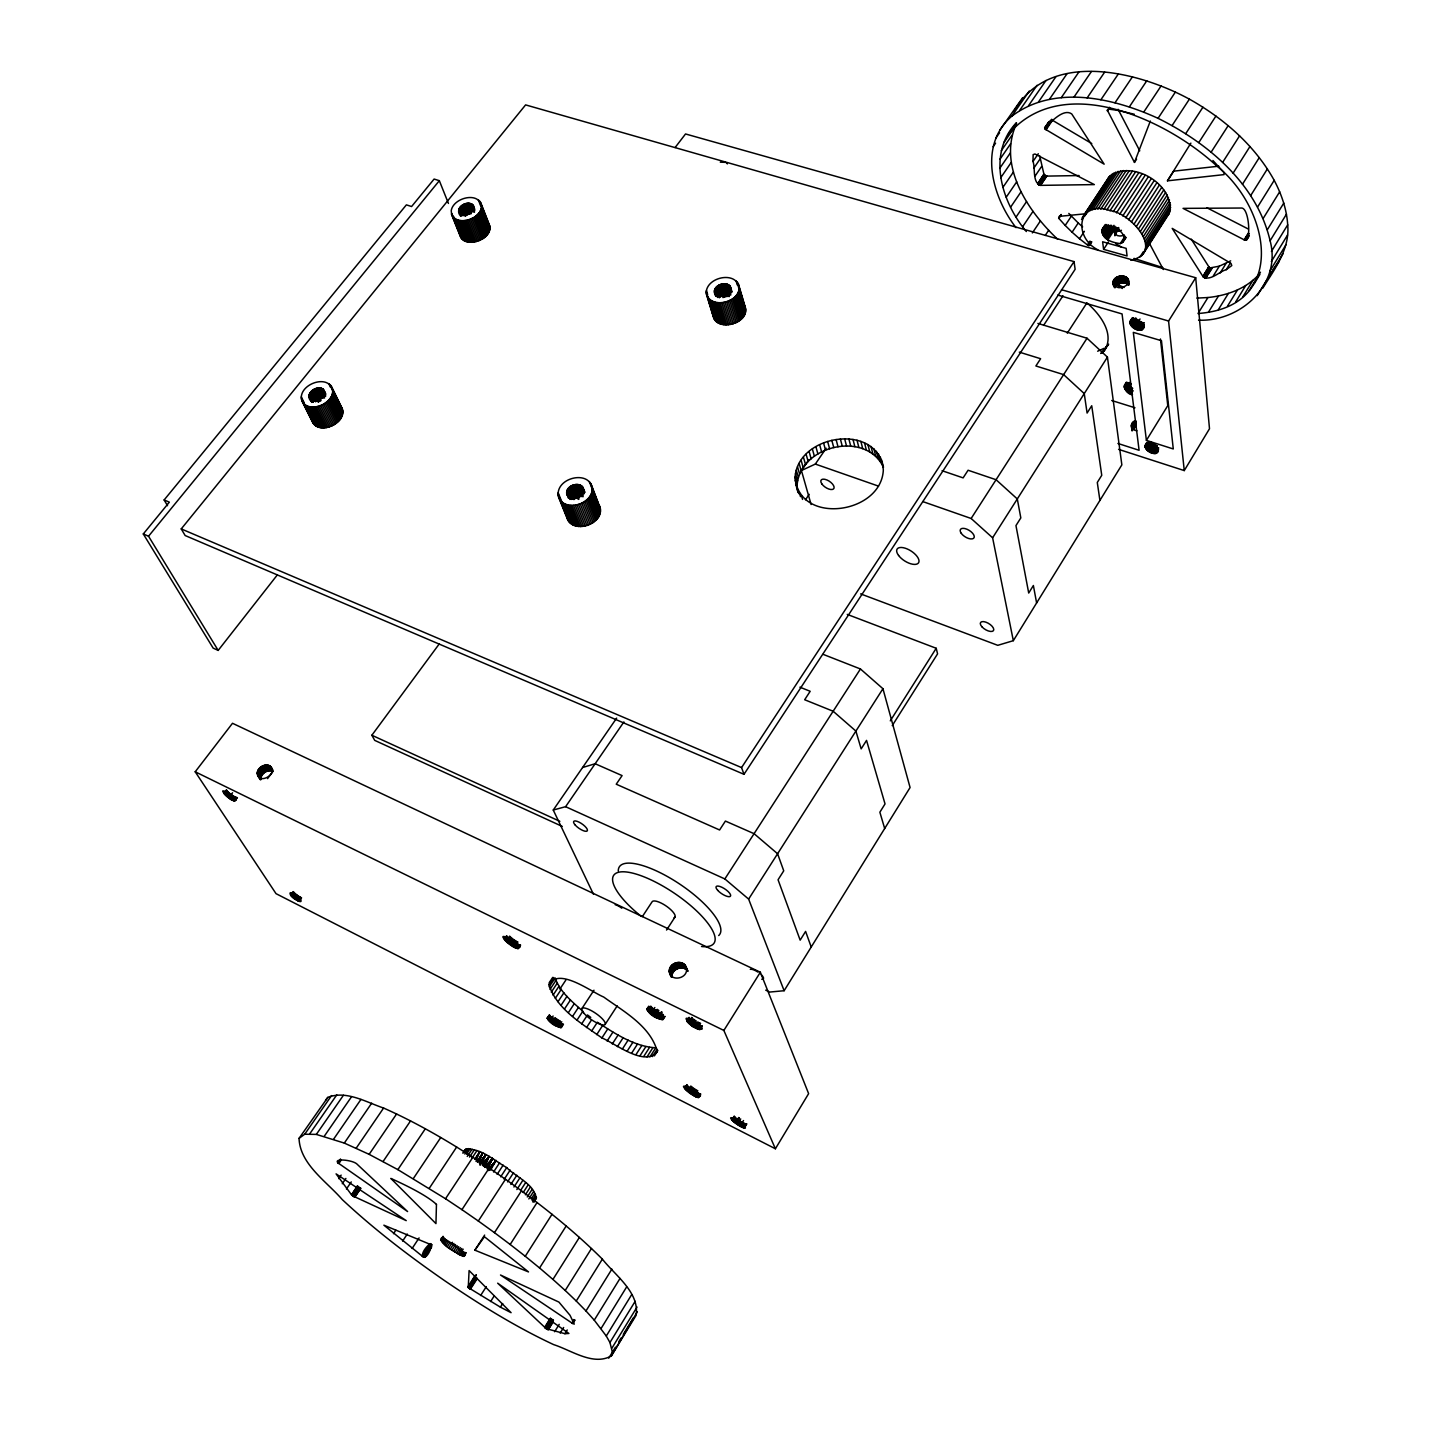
<?xml version="1.0" encoding="UTF-8"?>
<svg xmlns="http://www.w3.org/2000/svg" width="1431" height="1431" viewBox="0 0 1431 1431"><rect width="100%" height="100%" fill="white"/><g stroke="black" fill="none" stroke-linecap="round" stroke-linejoin="round"><path stroke-width="1.5" d="M713.497 311.439C709.74 335.176 756.015 323.656 743.458 304.105M311.725 418.961C315.893 439.156 353.224 421.036 339.898 405.277M739.272 288.436C737.591 270.853 707.844 276.308 706.252 291.674C707.755 309.382 737.824 303.927 739.272 288.436L745.73 310.76M1198.552 320.168C1240.444 321.975 1281.89 284.393 1270.102 240.766C1256.883 184.116 1208.193 143.118 1158.055 118.326C1113.479 97.97 1054.361 84.143 1011.824 116.161C977.838 145.211 992.077 196.941 1016.046 227.654M332.708 391.647C330.883 373.956 302.138 382.31 301.297 396.959C302.961 414.775 331.992 406.404 332.708 391.647L342.885 412.539M714.48 290.869C715.285 299.955 731.062 296.807 731.008 288.633C728.594 278.383 709.007 286.003 715.733 295.698M1033.003 161.47L1033.128 154.637L1034.935 153.993L1094.357 184.599L1040.552 185.368C1032.091 182.506 1035.543 167.982 1033.003 161.47L1038.28 153.725M1136.876 430.785C1133.298 430.642 1129.864 426.599 1132.154 423.236C1142.081 412.772 1130.651 441.249 1131.653 424.274M1262.679 288.293C1274.699 269.064 1289.993 248.922 1287.703 224.846C1286.719 209.194 1281.478 194.151 1274.198 180.342C1254.915 145.497 1223.827 118.469 1189.394 99.15C1138.593 71.478 1048.601 48.779 1013.953 111.618M309.132 395.636C310.026 404.758 325.213 400.108 324.855 392.362C321.742 381.254 301.1 393.543 312.083 402.165M1026.349 231.554C1001.664 202.272 986.8 154.387 1016.171 122.923M1113.193 282.426C1113.497 274.734 1128.165 273.357 1128.719 281.496C1128.183 285.324 1123.961 287.309 1120.455 287.381C1116.019 289.724 1111.279 278.759 1113.622 285.824M1114.874 235.364C1117.951 231.393 1116.216 225.329 1114.534 232.591C1115.733 236.562 1121.26 236.741 1124.301 234.881M669.297 971.327C668.617 961.507 685.86 958.663 686.558 969.252C687.274 979.108 669.941 981.97 669.297 971.327L671.801 976.836C671.497 969.27 682.426 964.709 687.399 970.594M1057.724 239.299C1027.547 211.001 997.246 165.424 1016.636 123.227M260.764 779.126C260.853 773.634 267.168 769.377 272.337 771.023C270.996 760.791 257.83 765.46 257.276 772.901C258.224 786.728 281.084 771.971 268.849 765.424M464.807 1151.418L465.218 1149.558C480.279 1147.161 494.124 1160.595 506.717 1167.589C514.731 1176.497 541.669 1187.658 533.978 1202.273M566.712 513.962C566.98 536.965 608.318 524.783 599.16 505M592.201 490.046C591.862 470.441 559.664 476.058 558.179 492.765C558.323 512.513 590.86 506.896 592.201 490.046L600.448 511.35M566.622 492.765C566.533 483.928 583.49 480.601 583.669 490.726C583.007 495.144 578.553 498.024 574.35 498.364C569.144 501.226 563.76 488.06 568.232 496.79M460.138 231.214C458.206 252.715 499.759 238.923 487.595 222.252M1132.511 394.688C1124.784 394.509 1120.348 380.413 1131.188 384.009M1129.882 322.243C1132.511 315.536 1144.281 321.814 1143.941 327.824C1140.042 334.872 1124.498 324.73 1132.243 318.541M481.478 207.406C480.673 190.806 453.233 197.317 451.23 210.697C451.892 227.422 479.6 220.893 481.478 207.406L489.903 229.121M1130.83 260.281C1165.979 252.053 1130.257 212.682 1110.08 210.643C1077.561 198.837 1072.606 236.991 1097.899 249.853M458.993 212.003C462.803 218.514 476.129 212.933 473.446 205.635C467.687 198.712 453.377 208.193 460.621 216.117M1144.979 446.007C1147.751 440.176 1158.412 446.061 1158.323 451.552C1154.262 457.616 1139.845 448.1 1147.286 442.233M1142.975 254.235L1169.055 213.648C1176.64 185.064 1130.508 157.678 1108.721 177.39L1082.283 217.548M795.117 476.97C798.14 433.414 879.028 422.288 883.321 469.994C881.335 514.445 798.283 525.66 795.117 476.97L797.693 490.922M797.192 484.197C801.074 444.969 866.238 430.481 883.482 467.329L881.675 460.013M548.932 984.671C558.662 966.819 591.236 991.951 603.667 997.013C623.791 1011.556 650.568 1026.099 657.33 1051.606C645.041 1067.329 615.384 1043.593 601.914 1037.922C581.952 1023.666 556.713 1009.302 548.932 984.671L553.708 977.498M1101.924 230.838C1106.27 216.993 1134.05 236.151 1120.24 243.61C1113.014 242.662 1102.353 239.836 1101.924 230.838L1105.555 225.293M327.824 1097.38L299.043 1138.378C300.009 1164.315 326.554 1181.398 342.242 1199.572C374.153 1229.372 408.908 1255.953 444.791 1280.781C479.6 1304.464 515.518 1326.823 553.743 1344.657C571.327 1350.238 593.275 1366.229 611.359 1355.89L636.115 1315.322C639.693 1292.318 615.097 1275.379 602.362 1259.119C572.686 1229.515 539.594 1203.543 505.483 1179.269C466.846 1152.366 426.724 1127.181 383.597 1108.041C366.211 1102.228 346.356 1090.082 327.824 1097.38L325.57 1100.206M1106.413 183.275L1108.721 177.39M611.359 1355.89L637.35 1311.708M476.022 1161.382L479.653 1151.848L474.824 1159.164M1134.318 114.247L1118.487 110.491L1108.846 109.114L1107.272 110.08L1134.461 162.401L1150.345 121.045M482.48 1163.618L489.098 1156.534L484.608 1166.927L492.532 1158.466L488.078 1167.696M481.943 1163.331L485.789 1154.763L479.081 1162.777M479.063 1160.505L482.623 1153.207L477.346 1161.99M484.125 1166.444L489.098 1156.534L483.034 1163.743M1259.244 274.126C1246.329 288.74 1226.939 295.573 1207.961 297.523L1198.015 313.514C1289.009 306.824 1269.887 208.228 1216.457 165.692C1166.659 119.542 1061.623 70.441 1007.764 135.069M487.166 1168.93L492.532 1158.466L485.055 1167.463M478.705 1160.72L482.623 1153.207L478.097 1160.809M480.476 1164.959L485.789 1154.763L479.546 1162.527M478.348 1160.988L482.623 1153.207L478.33 1160.523M487.22 1168.072L492.532 1158.466L486.612 1166.444M1128.487 285.18C1122.065 276.272 1111.243 293.981 1113.676 280.226M477.596 1162.026L482.623 1153.207M490.565 1170.129L496.038 1160.559L489.098 1168.286M483.606 1166.032L489.098 1156.534L482.462 1165.406M479.779 1164.959L485.789 1154.763L480.405 1161.829M475.199 1159.343L479.653 1151.848M487.077 1167.517L492.532 1158.466L486.862 1166.963M775.387 1148.771L808.622 1093.642L760.362 972.221L232.502 723.281L195.206 771.792L276.022 893.66L775.387 1148.771L723.853 1030.445L195.206 771.792M1118.577 449.352L1184.26 470.584L1209.499 428.745L1195.708 277.739L685.538 133.959L675.11 147.536M608.747 1358.162L615.455 1347.161M618.818 1341.67L621.054 1338.003M623.29 1334.336L633.361 1317.844M1257.205 295.645L1266.346 280.691M1268.617 276.934L1272.052 271.335M1266.9 280.118L1282.981 253.752M1212.916 160.487L1223.988 172.596L1224.042 174.618L1167.463 180.825L1190.878 143.118M1254.307 283.571L1259.888 274.448M738.664 1125.446L740.972 1121.671C710.331 1106.235 759.682 1142.332 741.008 1121.689M1150.882 452.554L1155.515 445.005M739.362 1125.839L741.669 1122.065M1151.544 452.822L1156.159 445.274M740.042 1126.197L743.512 1120.545M1152.188 453.055L1156.82 445.506M740.721 1126.537L743.029 1122.763M1152.849 453.251L1157.464 445.685M741.383 1126.823L743.691 1123.049M1153.475 453.394L1156.946 447.724M612.468 1352.51L609.946 1342.546L635.149 1301.334M742.009 1127.073L744.317 1123.299M1154.102 453.484L1157.572 447.814M1271.318 261.587L1287.524 235.078M742.6 1127.288L744.907 1123.514M1154.71 453.538L1158.18 447.867M743.154 1127.467L745.462 1123.675M1155.282 453.538L1158.734 447.867M743.655 1127.574L745.962 1123.8M1155.801 453.502L1158.126 449.71M744.12 1127.664L746.427 1123.872M1156.302 453.412L1158.609 449.62M744.514 1127.682L746.839 1123.907M611.985 1348.056L637.045 1307.04M1269.798 271.192L1285.95 244.755M1144.997 446.436L1147.322 442.662M1145.086 446.883L1147.394 443.109M731.921 1119.865L734.228 1116.091M1145.229 447.348L1147.555 443.574M732.243 1120.294L734.55 1116.52M1145.444 447.831L1148.914 442.161M732.618 1120.741L734.926 1116.967M1145.712 448.314L1149.182 442.662M1235.722 301.834L1245.721 285.574M733.048 1121.188L735.373 1117.432M1146.034 448.797L1149.522 443.145M733.548 1121.671L735.856 1117.915M1146.428 449.298L1149.898 443.628M734.067 1122.154L736.393 1118.398M1146.857 449.763L1151.49 442.215M734.658 1122.655L736.965 1118.881M1147.322 450.228L1151.955 442.68M735.266 1123.138L738.736 1117.486M1147.841 450.693L1152.474 443.145M735.91 1123.621L739.38 1117.969M1148.413 451.123L1153.028 443.574M1242.984 296.593L1253.001 280.279M609.946 1342.546L606.279 1336.017L631.679 1294.626M1271.426 251.409L1287.703 224.846M736.571 1124.104L738.879 1120.33M1148.986 451.516L1153.619 443.968M737.269 1124.569L740.721 1118.917M1149.612 451.91L1154.227 444.343M737.949 1125.016L740.274 1121.242M1150.238 452.25L1154.871 444.701M1249.209 290.493L1260.461 272.212M606.279 1336.017L594.259 1320.151L620.017 1278.438M1267.329 229.729L1283.786 203.095M1218.407 309.579L1228.37 293.444M1227.494 306.18L1237.475 289.974M1146.392 440.372L1133.316 332.368L1161.471 340.721L1173.277 448.958L1146.392 440.372L1167.768 405.635L1160.469 338.986M601.056 1328.54L626.617 1286.97M1270.102 240.766L1286.469 214.149M1208.551 312.03L1218.497 295.967M860.639 593.901L997.765 645.327L1013.327 640.677L1121.85 464.878L1107.433 357.124L1087.023 338.235L1037.886 323.424M564.905 1333.692L568.912 1333.459L497.666 1283.178L546.213 1328.648L564.905 1333.692L567.231 1329.971M1244.183 239.818C1251.553 243.556 1249.388 208.497 1241.75 208.032L1183.043 208.371L1244.183 239.818L1248.243 233.289M572.024 1323.085L500.492 1275.003L558.913 1302.085L570.021 1315.286L574.26 1324.122L572.024 1323.085L573.849 1319.525M1226.206 269.69L1231.769 265.576L1231.018 263.429L1172.186 228.37L1202.881 276.398C1209.553 282.157 1219.713 271.192 1226.206 269.69L1230.213 263.232M1244.433 239.925L1248.476 233.396M572.293 1323.264L574.403 1319.865M1244.666 240.032L1248.726 233.503M572.543 1323.425L574.654 1320.026M1244.898 240.104L1248.959 233.575M572.811 1323.568L574.922 1320.169M1245.381 240.193L1248.422 235.292M1245.614 240.211L1248.655 235.31M1245.829 240.211L1248.869 235.31M1246.419 240.086L1248.44 236.813M1246.562 240.014L1249.013 236.258M765.71 990.163L769.735 992.059L784.134 990.717L910.08 787.533L882.945 688.722L860.442 668.975L823.111 654.343M594.259 1320.151L585.977 1310.957L611.896 1269.118M1263.162 218.46L1279.69 191.772M695.895 1096.862C716.108 1097.917 659.852 1072.23 695.895 1096.862L698.167 1093.212M696.611 1097.148L698.9 1093.499M697.291 1097.38L699.562 1093.749M697.917 1097.577L700.206 1093.928M698.507 1097.702L700.779 1094.053M554.602 1331.742L559.217 1324.337M1213.363 275.789L1219.355 266.166L1230.678 260.853M585.977 1310.957L576.264 1301.029L602.362 1259.119M1257.581 207.03L1274.198 180.342M560.165 1333.066L563.635 1327.485M1220.088 273.053L1226.081 263.411M687.452 1091.459L690.869 1086.004M1126.358 390.913L1130.615 384.098L1129.685 382.971L1125.41 389.787M688.114 1092.032L691.549 1086.576M1126.913 391.45L1130.615 384.098M576.264 1301.029L565.209 1290.476L591.486 1248.494M688.83 1092.604L692.246 1087.149M1127.503 391.969L1130.705 386.871M1250.676 195.6L1267.383 168.912M689.581 1093.177L692.998 1087.721M1128.147 392.47L1131.349 387.354M690.368 1093.731L693.767 1088.275M1128.826 392.935L1132.028 387.837M544.621 1327.396L550.38 1318.184M545.014 1327.735L550.559 1318.362M545.229 1327.914L550.989 1318.702M691.155 1094.268L694.572 1088.812M1129.542 393.364L1132.726 388.266M1202.881 276.398L1208.873 266.81L1191.236 239.102M545.461 1328.093L551.221 1318.899M1203.006 276.559L1208.873 266.81M545.712 1328.272L551.472 1319.078M1203.149 276.738L1208.998 266.989M545.962 1328.469L551.722 1319.257M691.96 1094.787L695.377 1089.313M1130.257 393.758L1132.386 390.359M1203.489 277.077L1209.141 267.168M546.213 1328.648L551.972 1319.436M1203.686 277.22L1209.302 267.329M546.481 1328.809L552.223 1319.615M1203.9 277.364L1209.678 267.633M546.731 1328.97L552.491 1319.776M692.765 1095.27L696.182 1089.814M1131.009 394.115L1133.137 390.717M1204.115 277.489L1210.107 267.901L1219.355 266.166M547 1329.131L552.742 1319.937M1204.33 277.596L1210.322 268.026M547.483 1329.417L552.992 1320.08M1204.562 277.703L1210.554 268.116M547.697 1329.524L553.457 1320.312M693.57 1095.735L696.986 1090.261M1204.795 277.775L1210.787 268.187M548.109 1329.703L552.509 1322.262M1205.027 277.847L1211.02 268.259M548.27 1329.775L552.885 1322.405M694.375 1096.146L697.791 1090.672M1205.26 277.882L1211.234 268.295M1205.474 277.9L1211.681 268.33M1205.886 277.9L1212.075 268.277M695.144 1096.522L697.434 1092.873M1124.319 385.547L1126.465 382.131M1124.158 386.477L1126.34 382.578M1124.194 386.996L1126.322 383.58M684.59 1088.311L686.88 1084.662M1124.301 387.515L1127.503 382.417M684.912 1088.776L687.184 1085.127M1124.462 388.069L1127.682 382.971M685.288 1089.277L687.56 1085.628M1124.712 388.642L1127.914 383.526M685.735 1089.796L688.025 1086.147M1125.034 389.214L1129.309 382.399M686.254 1090.333L688.526 1086.701M723.853 1030.445L760.362 972.221M1184.26 470.584L1168.572 321.027L1195.708 277.739M686.826 1090.905L689.098 1087.256M1125.857 390.341L1130.114 383.544M565.209 1290.476L552.938 1279.421L579.394 1237.404M1242.466 184.277L1259.28 157.589M552.938 1279.421L539.576 1267.973L566.193 1225.956M1233.075 173.187L1249.961 146.517M692.729 1026.546C667.866 1002.773 723.335 1038.906 692.729 1026.546L696.235 1021.018M1134.801 328.647L1139.505 321.224M693.48 1027.011L695.806 1023.326M1135.463 329.005L1140.167 321.581M694.214 1027.458L697.72 1021.931M1136.142 329.327L1140.847 321.903M694.965 1027.869L698.453 1022.342M1136.84 329.595L1141.527 322.172M695.681 1028.245L699.187 1022.7M890.297 720.866L936.214 648.279L847.259 614.4M1137.52 329.828L1142.224 322.404M696.396 1028.585L699.902 1023.04M1138.217 330.006L1142.904 322.583M697.094 1028.871L700.582 1023.344M1138.879 330.15L1143.584 322.708M697.738 1029.122L700.081 1025.437M1139.541 330.221L1144.245 322.78M698.364 1029.318L700.707 1025.633M1140.167 330.239L1143.691 324.676M698.954 1029.479L701.279 1025.777M1140.757 330.221L1144.299 324.64M699.473 1029.587L701.816 1025.884M1141.33 330.15L1143.673 326.429M699.956 1029.64L702.281 1025.938M1141.849 330.006L1144.192 326.286M892.246 725.624L937.573 653.86L936.214 648.279M1013.327 640.677L992.613 537.788L1107.433 357.124M1129.918 321.796L1132.386 317.646M1129.9 322.726L1132.261 319.024M686.719 1021.018L689.062 1017.316M1129.989 323.245L1133.531 317.664M687.005 1021.448L689.348 1017.763M1130.15 323.746L1133.692 318.183M687.345 1021.931L689.688 1018.246M1130.383 324.282L1133.924 318.719M687.756 1022.414L690.1 1018.729M1130.669 324.819L1134.211 319.256M688.239 1022.932L691.745 1017.405M1131.027 325.356L1135.731 317.932M688.758 1023.451L692.264 1017.924M1131.42 325.874L1136.125 318.451M689.331 1023.97L691.674 1020.285M1131.885 326.393L1136.59 318.97M689.957 1024.507L693.463 1018.979M1132.386 326.894L1137.09 319.471M690.601 1025.043L694.107 1019.498M1132.941 327.377L1137.645 319.954M691.298 1025.562L694.804 1020.035M1133.531 327.824L1138.235 320.401M691.996 1026.063L695.502 1020.536M1134.139 328.254L1140.024 318.97M649.96 1056.901L655.774 1047.796C634.112 1046.472 615.133 1033.629 597.389 1022.235L591.575 1031.143M539.576 1267.973L525.266 1256.275L552.026 1214.293M652.411 1056.579L657.062 1049.281M1100.672 353.475L1108.631 344.173L1102.138 353.26L1106.485 346.427M1222.593 162.454L1239.568 135.838M654.396 1055.881L657.884 1050.39M500.403 1307.147L511.1 1312.692L469.1 1270.585L468.259 1287.56L500.403 1307.147L502.692 1303.552M661.033 1019.48C668.724 1017.53 653.091 1007.513 648.637 1007.245C642.233 1009.964 660.925 1024.238 663.054 1016.332M661.641 1019.588L663.644 1016.439M662.159 1019.641L664.181 1016.493M662.625 1019.641L664.646 1016.493M640.086 1055.631L645.882 1046.598M663.018 1019.57L665.039 1016.421M643.771 1056.418L649.567 1047.367M490.618 1301.548L494.053 1296.164M647.062 1056.847L652.858 1047.76M784.134 990.717L748.628 899.097L882.945 688.722M532.153 1200.52L535.713 1194.992M1145.641 246.311L1170.683 207.37M922.727 501.565L971.148 518.487L1087.023 338.235M652.339 1015.008L655.362 1010.286M532.726 1201.933L536.267 1196.423M1139.881 257.133L1143.441 251.606M1145.444 248.511L1170.451 209.606M653.144 1015.581L657.187 1009.302M534.121 1201.307L536.482 1197.622M1141.562 255.791L1169.896 211.699M653.985 1016.135L658.027 1009.857M631.751 1053.001L637.528 1044.004M654.826 1016.672L658.868 1010.393M655.684 1017.173L658.707 1012.468M525.266 1256.275L510.169 1244.469L537.072 1202.523M1211.109 152.223L1228.174 125.642M656.525 1017.656L659.548 1012.933M657.348 1018.067L661.39 1011.789M480.601 1295.538L486.325 1286.612M658.153 1018.461L662.195 1012.164M636.062 1054.486L641.857 1045.471M658.94 1018.8L661.963 1014.078M659.691 1019.069L662.714 1014.346M660.389 1019.301L663.412 1014.579M525.374 1194.813L530.132 1187.408M1143.351 236.562L1168.483 197.567M467.812 1287.041L474.627 1276.166M646.776 1009.302L648.798 1006.154M468.044 1287.328L476.058 1274.86M468.259 1287.56L476.29 1275.093M647.045 1009.767L649.066 1006.637M468.545 1287.811L475.414 1277.132M527.252 1196.942L532.01 1189.555M622.36 1049.066L628.137 1040.104M647.367 1010.286L649.406 1007.138M1144.389 239.084L1169.503 200.107M468.867 1288.097L475.736 1277.418M469.225 1288.365L476.094 1277.704M647.778 1010.823L650.819 1006.118M469.601 1288.651L476.469 1277.99M648.261 1011.395L651.302 1006.691M469.994 1288.937L476.863 1278.259M648.815 1011.985L651.856 1007.263M1115.071 287.792L1117.307 284.304L1124.033 287.506M470.388 1289.206L477.274 1278.527M528.826 1198.928L533.566 1191.54M1145.122 241.571L1170.2 202.612M649.424 1012.576L652.447 1007.871M650.085 1013.184L653.108 1008.479M531.259 1198.892L534.818 1193.365M1145.533 243.986L1170.594 205.027M650.801 1013.792L654.843 1007.513M627.154 1051.195L632.949 1042.197M651.552 1014.4L654.575 1009.696M1169.055 213.648L1164.78 218.388M516.859 1189.555L522.852 1180.307M1138.504 228.96L1163.743 189.983M612.289 1043.968L618.085 1035.042M520.759 1190.163L525.535 1182.757M1140.4 231.482L1165.603 192.487M510.169 1244.469L494.464 1232.663L521.51 1190.807M1198.784 142.581L1215.921 116.054M593.454 894.25L553.26 810.035L565.603 806.69L724.855 878.938L860.442 668.975M523.191 1192.542L527.967 1185.136M617.387 1046.651L623.165 1037.708M1142.01 234.022L1167.195 195.027M459.53 1254.772C478.598 1261.766 440.766 1233.88 441.231 1238.495C440.873 1245.077 453.752 1250.837 459.53 1254.772L463.179 1249.156M507.576 1181.899L513.586 1172.651M1131.438 221.877L1156.767 182.918M460.836 1255.398L463.268 1251.642M601.914 1037.922L607.692 1029.014M461.998 1255.881L464.431 1252.143M463.018 1256.239L465.451 1252.483M1120.24 243.61L1125.052 236.204M463.877 1256.454L466.309 1252.697M1121.296 243.27L1124.891 237.707M510.849 1184.474L516.841 1175.227M1122.208 242.787L1125.821 237.224M1134.014 224.148L1159.307 185.171M1122.977 242.179L1125.982 237.743M607.12 1041.053L612.897 1032.127M513.944 1187.032L519.954 1177.785M1067.276 333.173L1086.576 303.39M1136.375 226.509L1161.632 187.533M474.877 1250.175L484.447 1236.742L528.522 1271.926L474.877 1250.175L484.644 1235.078M1167.463 180.825L1173.724 171.148L1218.836 166.193M536.339 1198.606L535.033 1199.858M450.3 1249.03L453.949 1243.432M1103.605 249.37L1102.621 241.767L1126.161 248.35L1127.073 255.97L1103.605 249.37L1108.488 241.893M451.874 1250.157L455.523 1244.559M500.689 1176.819L506.717 1167.589M1125.803 217.745L1151.168 178.821M453.484 1251.231L457.133 1245.632M455.076 1252.25L458.725 1246.634M596.709 1034.613L602.505 1025.705M504.177 1179.341L510.187 1170.093M605.17 1024.363L617.208 1005.868M666.542 930.061L674.967 917.11M1128.701 219.73L1154.048 180.789M456.632 1253.18L460.281 1247.582M494.464 1232.663L478.33 1221.019L505.483 1179.269M1185.727 133.655L1202.934 107.2M458.117 1254.021L461.766 1248.422M480.19 1163.331L485.789 1154.763L479.618 1163.439M442.483 1242.43L444.916 1238.691M1102.55 233.986L1108.596 224.756M1116.484 212.861L1141.92 174.01M1043.593 325.392L1062.983 295.77M443.467 1243.432L445.9 1239.693M1103.086 235.06L1109.114 225.83M1103.766 236.133L1110.993 225.061M444.612 1244.487L447.044 1240.749M586.549 1027.547L591.2 1020.428M493.57 1172.025L499.598 1162.795M1104.571 237.188L1111.815 226.116M1119.668 214.292L1145.068 175.423M445.882 1245.596L448.314 1241.858M1105.519 238.226L1113.962 225.311M447.259 1246.723L449.71 1243.002M1106.557 239.192L1114.999 226.277M448.744 1247.886L452.393 1242.287M497.129 1174.386L503.157 1165.138M1122.78 215.92L1148.163 177.033M1107.719 240.122L1116.144 227.189M743.995 774.314L741.562 767.588L1074.037 261.605L525.606 104.892L181.236 528.915L185.154 535.534L743.995 774.314L1075.128 269.314L1074.037 261.605M421.93 1255.881L383.866 1225.169L431.643 1244.952C427.01 1265.093 414.525 1257.438 430.033 1243.557M422.181 1256.06L430.266 1243.736M577.015 1020.106L582.846 1011.234C572.15 1001.718 559.932 991.933 555.156 977.945L549.2 986.871M422.413 1256.239L430.516 1243.897M422.664 1256.4L430.767 1244.058M422.914 1256.561L431.017 1244.219M423.147 1256.704L431.25 1244.38M1090.279 245.13L1087.578 245.041L1089.814 241.195M1110.08 210.643L1135.534 171.881M431.482 1244.505L423.612 1256.973L431.912 1244.737M1087.775 245.166L1090.225 241.463M1088.007 245.291L1090.44 241.571M424.023 1257.169L431.142 1246.669M1088.222 245.381L1090.655 241.678M424.345 1257.312L431.429 1246.777M1088.436 245.47L1090.869 241.75M424.596 1257.366L431.733 1246.741M1088.669 245.524L1091.102 241.821M1088.884 245.577L1091.531 241.893M1089.295 245.595L1091.728 241.893M1113.282 211.645L1138.718 172.829M1102.371 228.96L1105.304 224.47M581.684 1023.863L587.497 1014.973L590.753 1017.423M1102.067 229.854L1104.482 226.17M440.605 1240.033L443.055 1236.312M441.034 1240.713L443.467 1236.974M1101.959 231.876L1106.807 224.506M478.33 1221.019L461.945 1209.66L489.205 1168.036M1172.096 125.552L1189.394 99.15M441.66 1241.518L444.111 1237.797M1102.174 232.913L1107.022 225.543M299.043 1138.378L304.714 1134.228L316.34 1134.407L344.316 1143.083L369.144 1154.352L397.854 1169.628L445.524 1198.731L472.874 1157.268M558.984 1027.208C568.143 1028.173 553.35 1016.815 549.576 1016.618C541.079 1016.404 560.29 1032.985 561.274 1023.737M568.411 1012.593L574.26 1003.721M1158.055 118.326L1175.406 92.013M559.61 1027.422L561.9 1023.934M1087.578 245.041L1079.511 238.744L1084.394 231.321M560.183 1027.583L562.472 1024.095M560.702 1027.691L562.991 1024.202M561.149 1027.744L563.456 1024.256M1100.797 209.141L1126.269 170.468M572.579 1016.35L578.41 1007.478M1134.461 162.401L1136.572 159.199M1103.802 209.391L1129.274 170.683M581.862 1008.622L593.972 990.216M642.358 916.591L652.053 901.87A13.773 4.347 34.1 0 1 667.168 906.717A13.773 4.347 34.1 0 1 674.001 917.826M1106.896 209.892L1132.368 171.165M462.821 1153.171L465.218 1149.558M463.537 1152.599L465.934 1148.986M550.255 1021.788L552.563 1018.317M561.095 1005.242L566.962 996.37M1084.662 214.167L1110.08 175.745M1081.532 219.48L1106.896 181.165M464.592 1152.277L466.989 1148.646M1086.272 212.772L1111.708 174.314M550.917 1022.342L553.225 1018.872M1084.698 216.099L1087.113 212.45M1091.942 205.152L1095.556 199.678M464.771 1154.012L468.366 1148.556M551.615 1022.897L555.067 1017.691M1088.15 211.573L1113.604 173.097M552.348 1023.451L555.8 1018.246M466.452 1154.191L470.066 1148.735M1090.279 210.607L1115.733 172.096M553.099 1023.988L556.534 1018.783M553.851 1024.507L557.303 1019.283M564.583 1008.873L570.432 1000.001M467.239 1156.445L472.069 1149.147M1092.622 209.874L1118.094 171.309M554.62 1024.99L558.072 1019.784M555.389 1025.455L558.841 1020.249M469.511 1157.107L474.341 1149.808M556.158 1025.884L559.593 1020.679M1095.18 209.373L1120.652 170.79M556.909 1026.277L560.344 1021.072M557.625 1026.635L559.915 1023.165M412.128 1248.476L419.086 1237.922M558.323 1026.939L561.775 1021.734M472.051 1158.019L476.881 1150.703M1097.899 209.141L1123.389 170.504M483.052 1165.693L489.098 1156.534M559.861 989.107L565.978 979.877M429.246 1188.338L456.65 1147.054M555.3 998.337L561.22 989.447M1143.745 112.083L1161.149 85.86M547.089 1018.228L549.397 1014.74M557.983 1001.718L563.886 992.828M547.358 1018.657L549.665 1015.187M547.697 1019.122L549.987 1015.652M548.091 1019.623L550.398 1016.153M548.556 1020.142L550.846 1016.672M402.63 1241.071L407.28 1234.041M549.075 1020.679L551.364 1017.208M549.647 1021.233L553.099 1016.01M1079.511 238.744L1072.105 232.233L1078.223 222.986L1068.814 213.398M1104.285 351.006C1115.429 333.852 1099.67 313.783 1086.755 302.728M550.005 989.376L555.944 980.45M551.293 992.148L557.214 983.222M393.507 1233.701L395.832 1230.177M553.064 995.135L558.984 986.245M1072.105 232.233L1065.201 225.454L1071.336 216.206M413.309 1178.607L440.748 1137.52M1129.345 106.878L1146.803 80.762M1045.238 235.435L1048.655 230.302M1065.201 225.454L1058.654 218.174L1061.122 214.471M549.164 982.757L552.742 977.373M1058.851 218.424L1061.319 214.722M1032.359 232.931L1040.391 220.964M1107.344 110.67L1109.454 107.307M1107.469 110.992L1109.562 107.629M397.854 1169.628L425.329 1128.755M1114.999 102.782L1132.493 76.737M383.079 1161.525L410.554 1120.884M1100.868 99.794L1118.398 73.857M1022.628 226.742L1033.003 211.377M514.248 947.376C537.806 951.454 479.528 920.938 514.248 947.376L517.915 941.974M514.999 947.733L517.45 944.138M515.732 948.038L518.165 944.442M516.412 948.288L518.845 944.693M517.038 948.485L519.489 944.889M517.628 948.646L520.079 945.032M351.525 1194.796L336.088 1173.867L406.243 1220.643L352.992 1196.012L351.525 1194.796L357.374 1185.798M518.165 948.735L520.616 945.122M351.686 1194.957L356.48 1187.891M351.865 1195.118L357.857 1186.281M352.062 1195.296L358.054 1186.46M1037.743 183.615L1043.932 174.188L1039.657 155.639M352.509 1195.654L358.269 1186.639M1037.833 183.794L1043.932 174.188M352.741 1195.833L358.734 1186.997M1038.101 184.152L1044.219 174.725L1046.812 176.102L1079.099 175.548M352.992 1196.012L358.984 1187.175M1016.135 216.975L1026.546 201.592M1038.262 184.331L1044.523 175.083M353.242 1196.191L358.036 1189.125M1038.441 184.492L1044.702 175.244M353.493 1196.37L358.269 1189.286M1038.62 184.635L1044.88 175.387M353.743 1196.531L359.718 1187.676M1038.817 184.778L1045.095 175.53M353.976 1196.674L359.968 1187.837M1039.031 184.921L1045.292 175.673M354.441 1196.942L360.201 1187.98M1039.246 185.028L1045.506 175.78M354.655 1197.049L360.63 1188.213M1039.461 185.136L1045.739 175.888M354.852 1197.139L360.827 1188.302M1039.693 185.207L1046.168 176.031M1040.14 185.332L1046.401 176.067M1040.337 185.35L1046.598 176.102M1040.552 185.368L1046.812 176.102M506.037 941.491L509.704 936.107M342.259 1183.741L345.891 1178.428M506.646 942.081L510.312 936.697M1033.683 168.357L1039.997 159.074M507.29 942.689L510.956 937.287M507.987 943.279L511.654 937.895M508.72 943.87L512.387 938.486M1010.644 207.119L1021.108 191.718M509.49 944.442L513.157 939.058M510.277 944.997L513.944 939.612M369.144 1154.352L396.602 1113.962M511.082 945.533L514.731 940.149M1087.113 97.952L1104.66 72.122M346.445 1189L351.257 1181.917M511.869 946.052L515.536 940.668M1035.239 175.834L1041.535 166.568M512.674 946.535L516.341 941.133M513.479 946.964L517.128 941.58M356.194 1148.199L383.597 1108.041M1073.858 97.272L1091.406 71.55M1006.208 197.228L1016.708 181.826M338.718 1178.661L341.133 1175.101M504.195 939.308L506.646 935.713M504.553 939.827L507.003 936.232M504.982 940.364L507.433 936.768M805.474 499.795L809.195 494.339M505.483 940.918L507.933 937.323M344.316 1143.083L371.684 1103.176M1061.247 97.719L1078.813 72.122M1002.863 187.425L1013.434 172.024M1044.648 127.878C1050.282 123.12 1063.072 107.826 1071.73 113.943L1104.16 164.171L1045.811 129.523L1044.648 127.878L1048.923 121.617M1044.702 128.11L1048.977 121.868M1044.791 128.361L1049.084 122.1M811.109 504.535L801.432 470.531L815.33 464.073L826.188 448.225M1044.934 128.611L1050.282 120.794M1045.113 128.862L1050.461 121.027M337.877 1162.777C333.208 1157.983 353.922 1159.969 357.446 1164.53L407.602 1211.556L338.181 1163.027L340.363 1159.146M1045.31 129.094L1051.839 119.363M1045.542 129.309L1051.535 119.471M338.181 1163.027L340.667 1159.396M1045.811 129.523L1051.964 119.918M338.503 1163.26L340.989 1159.629M338.843 1163.51L341.329 1159.861M1046.079 129.702L1052.501 120.311L1091.781 143.583M333.673 1139.076L360.952 1099.419M1049.424 99.311L1066.971 73.822M565.603 806.69L623.898 721.94M1000.68 177.802L1011.288 162.347M801.432 470.531L808.98 459.53M324.318 1136.178L351.507 1096.79M1038.459 101.995L1055.989 76.612M999.875 159.36L1010.572 143.851M553.26 810.035L616.654 718.112M999.679 168.411L1010.34 152.938M316.34 1134.407L343.422 1095.27M1012.79 128.218L1016.404 122.994M1028.495 105.733L1046.007 80.458M1003.918 142.599L1014.704 127.019M1001.289 150.72L1012.021 135.176M999.929 130.042L1022.628 97.702M995.869 138.074L999.571 132.761M304.714 1134.228L331.545 1095.591M1011.824 116.161L1029.247 91.065M993.114 146.749L995.565 143.207M309.794 1133.763L336.768 1094.876M1019.588 110.473L1037.064 85.288M296.861 900.224C305.966 905.358 298.203 894.697 293.766 893.803C283.141 888.079 298.346 907.111 299.49 896.611M297.433 900.546L300.063 896.933M297.988 900.85L300.635 897.237M298.524 901.101L301.065 897.631M299.043 901.333L301.583 897.845M290.565 895.091L293.105 891.62M290.94 895.52L293.57 891.907M291.334 895.949L293.981 892.336M291.781 896.396L294.428 892.783M292.264 896.843L294.911 893.23M292.783 897.309L295.43 893.695M293.337 897.756L295.967 894.142M293.892 898.203L296.539 894.59M294.482 898.65L297.111 895.037M295.072 899.062L297.702 895.448M295.662 899.473L298.292 895.86M296.271 899.866L298.9 896.253M488.722 1170.594L496.038 1160.559L489.062 1168.823M489.42 1169.556L496.038 1160.559L488.651 1169.771M562.276 826.438L374.707 740.364L371.863 735.248L439.371 643.771M1273.196 269.457L1278.724 262.016M489.617 1169.145L496.038 1160.559L488.508 1170.325M267.543 778.625L272.856 771.542M231.124 799.625C250.944 805.277 204.705 777.373 231.124 799.625L233.772 796.137M231.733 799.965L234.362 796.477M232.323 800.251L234.952 796.781M232.877 800.519L235.507 797.031M233.414 800.734L236.043 797.264M233.897 800.913L236.544 797.425M234.362 801.038L236.991 797.568M234.756 801.127L237.403 797.639M223.791 793.275L226.438 789.805M224.095 793.704L226.724 790.216M224.434 794.133L227.082 790.663M224.828 794.599L227.475 791.128M225.275 795.081L227.905 791.593M225.758 795.564L228.388 792.076M226.277 796.047L228.906 792.577M226.831 796.548L229.461 793.06M227.404 797.031L230.051 793.543M228.012 797.514L230.641 794.026M228.62 797.979L232.573 792.756M229.246 798.426L231.894 794.938M229.89 798.856L232.52 795.368M230.516 799.249L233.146 795.761M448.44 203.435L439.335 180.682L434.112 179.054L411.591 206.529L406.386 204.866L164.136 499.956L169.359 502.156L143.297 533.96L213.147 648.118L218.174 650.407L277.292 574.958M218.174 650.407L148.538 536.231L439.335 180.682M1103.927 348.377L1097.649 351.221M1117.45 231.411L1121.457 230.284M582.596 767.517L595.153 763.743L622.091 775.602L616.242 784.206L719.596 829.98L725.41 821.072L754.083 833.683L777.588 853.752L783.741 870.817L778.053 879.761L800.162 940.149L805.599 931.42L811.216 947M720.276 162.168L725.338 162.347M1085.771 213.774L1059.298 216.349L1058.654 218.174M1196.853 298.113L1207.961 297.523M1115.786 284.268L1122.369 288.49M1120.992 246.83L1115.983 243.825M1162.866 267.615L1133.978 258.385M1061.516 289.706L1168.572 321.027M1057.813 295.054L1122.065 313.944L1139.094 450.282L1117.897 443.449M1019.301 352.133L1040.623 358.716L1035.883 365.978L1063.627 374.618L1084.251 393.597L1087.095 413.058L1091.728 405.742L1101.745 475.307L1097.291 482.48L1099.92 500.421M1111.726 400.501L1134.98 407.781M942.063 470.71L963.117 477.882L968.089 470.244L996.065 479.725L1017.298 498.954L1020.822 517.915L1015.956 525.588L1028.71 593.042L1033.379 585.512L1036.616 602.952M815.33 464.073L878.509 486.129M799.911 687.166L810.179 691.298L804.669 699.741L833.146 711.243L855.899 731.08L861.158 748.878L866.542 740.399L885.038 803.918L879.868 812.218L884.68 828.513M181.236 528.915L741.562 767.588M143.297 533.96L148.538 536.231M371.863 735.248L559.843 821.322M1206.959 207.799L1248.297 229.014M445.524 1198.731L461.945 1209.66M726.322 162.848L727.413 163.885M724.855 878.938L748.628 899.097M1078.223 222.986L1082.659 226.885M971.148 518.487L992.613 537.788M597.568 502.889L598.426 503.891L590.198 482.569M257.258 773.545L260.818 779.77M257.437 774.797L259.78 778.518M257.634 775.387L260.227 779.662M258.868 768.984L262.374 774.582M258.439 769.61L261.945 775.191M258.081 770.254L261.587 775.835M257.777 770.898L261.283 776.478M257.544 771.559L261.05 777.158M257.365 772.239L260.889 777.82M257.276 772.901L260.782 778.482M261.104 766.855L264.592 772.436M260.478 767.32L263.984 772.919M259.887 767.839L263.393 773.438M259.351 768.393L262.857 773.992M264.646 765.263L268.116 770.862M263.894 765.478L267.382 771.059M263.161 765.728L266.667 771.327M262.463 766.05L265.951 771.649M261.766 766.426L265.254 772.007M269.457 765.674L272.927 771.273M268.205 765.245L271.693 770.844M267.543 765.12L271.014 770.719M266.828 765.048L270.316 770.647M266.112 765.066L269.6 770.665M265.379 765.138L268.867 770.737M270.03 765.979L272.838 770.075M164.136 499.956L167.534 505.715M1149.111 242.787L1163.349 269.529M1118.076 109.275L1139.756 150.81M301.297 396.959L304.141 402.63M305.161 405.009L315.607 425.794M301.261 398.158L314.641 425.061M301.386 399.338L313.818 424.238M301.673 400.465L313.103 423.308M310.044 406.869L320.455 427.654M308.685 406.565L319.113 427.368M307.415 406.154L317.843 426.957M306.234 405.635L316.68 426.438M309.382 394.384L313.317 402.308M309.221 395.01L312.173 400.948M314.462 406.994L324.837 427.815M309.185 396.816L311.797 402.361M312.942 407.084L323.334 427.887M311.475 407.03L321.868 427.833M311.779 390.842L316.698 400.734M319.095 406.046L329.434 426.867M311.225 391.379L316.144 401.27M310.742 391.951L315.643 401.843M317.557 406.476L327.896 427.297M310.294 392.541L314.23 400.447M309.919 393.149L313.854 401.056M309.615 393.758L313.55 401.682M316.001 406.798L326.357 427.619M323.549 404.061L333.834 424.918M315.178 388.731L321.045 400.626M314.426 389.071L320.311 400.948M322.118 404.83L332.421 425.669M313.711 389.447L319.596 401.324M313.031 389.876L318.916 401.753M320.616 405.492L330.937 426.331M312.387 390.341L318.272 402.218M319.721 387.962L324.604 397.872M318.988 387.944L323.871 397.854M326.232 402.272L336.482 423.129M318.237 387.98L323.12 397.89M317.467 388.087L322.351 397.997M324.926 403.22L335.212 424.059M316.698 388.248L321.581 398.158M315.929 388.463L320.812 398.373M329.541 399.016L339.755 419.891M323.352 389.321L325.731 393.704M322.869 388.964L325.785 394.92M328.54 400.161L338.771 421.036M322.333 388.66L325.248 394.598M321.742 388.391L325.642 396.315M321.116 388.195L324.998 396.119M327.431 401.252L337.68 422.109M320.437 388.051L324.336 395.976M332.225 394.115L342.42 415.026M331.759 395.367L341.955 416.26M331.151 396.62L341.365 417.494M330.418 397.836L340.632 418.711M331.276 386.102L342.456 409.051M330.561 385.189L342.742 410.178M329.72 384.367L342.885 411.341M328.754 383.633L330.597 387.443M332.547 392.881L342.724 413.774M669.332 970.558L671.819 976.067M669.368 972.096L671.175 976.514M669.744 973.563L671.407 977.248M670.62 966.784L673.125 972.311M670.209 967.499L672.713 973.026M669.869 968.232L672.373 973.76M669.601 969.002L672.105 974.511M669.422 969.771L671.926 975.28M672.928 964.333L675.414 969.86M672.266 964.87L674.752 970.397M671.658 965.46L674.144 970.987M671.103 966.104L673.607 971.631M676.004 962.795L678.473 968.322M675.182 963.081L677.668 968.608M674.395 963.421L676.881 968.966M673.643 963.85L676.13 969.377M678.527 962.365L680.977 967.893M677.668 962.437L680.136 967.964M676.827 962.58L679.296 968.107M682.498 963.17L684.948 968.715M681.764 962.866L684.215 968.393M680.995 962.634L683.446 968.161M680.19 962.473L682.641 968M679.349 962.383L681.818 967.911M685.789 966.319L687.721 970.701M684.948 965.049L687.953 971.416M684.429 964.494L686.862 970.021M683.839 963.993L686.29 969.52M683.195 963.546L685.646 969.091M558.162 495.448L568.644 521.439M558.412 496.736L567.928 520.347M565.692 504.338L574.189 525.517M564.333 503.748L572.847 524.927M563.081 503.032L571.613 524.211M558.179 492.765L570.504 523.388M558.09 494.106L569.502 522.458M570.236 505.358L578.714 526.536M455.291 218.961L463.93 240.605M453.591 216.6L462.964 239.961M451.91 213.791L462.106 239.227M568.644 505.143L577.14 526.34M451.946 214.865L461.39 238.422M451.337 213.952L460.782 237.528M567.123 504.803L575.62 526M567.624 489.384L571.631 499.455M460.156 220.517L468.76 242.161M567.266 490.046L570.468 498.095M573.527 505.358L581.97 526.554M566.98 490.708L570.2 498.775M458.814 220.285L467.436 241.928M566.783 491.405L570.003 499.455M566.658 492.085L569.073 498.131M571.863 505.429L580.324 526.626M457.544 219.963L466.184 241.589M566.658 493.427L568.393 498.095M456.364 219.515L465.003 241.141M460.12 207.084L463.376 215.312M459.709 207.62L462.982 215.848M570.397 486.468L575.19 498.578M464.467 220.535L473.053 242.197M459.369 208.193L461.819 214.346M569.735 486.987L574.529 499.079M576.908 504.839L585.315 526.036M459.101 208.747L461.551 214.918M458.904 209.32L461.354 215.491M569.109 487.524L573.92 499.634M458.779 209.874L461.229 216.045M463 220.642L471.586 242.304M568.554 488.114L572.561 498.203M575.226 505.161L583.651 526.375M461.551 220.642L470.155 242.286M568.053 488.74L572.06 498.811M574.296 484.733L579.072 496.861M463.59 204.4L467.651 214.704M468.957 219.569L477.507 241.231M462.911 204.758L466.971 215.061M573.473 484.966L579.036 499.097M462.267 205.17L466.327 215.455M572.65 485.252L578.231 499.401M580.199 503.784L588.57 525.016M467.472 219.998L476.022 241.66M461.658 205.599L465.719 215.884M461.086 206.064L465.164 216.349M571.863 485.61L576.657 497.72M460.567 206.565L463.823 214.793M465.969 220.32L474.537 241.982M571.112 486.021L575.906 498.131M578.571 504.374L586.96 525.588M467.991 203.291L471.228 211.52M578.392 484.572L583.15 496.7M584.742 501.333L593.078 522.583M473.232 217.691L481.728 239.371M467.257 203.345L471.3 213.648M577.605 484.465L582.363 496.593M466.524 203.452L470.566 213.756M576.8 484.447L581.558 496.557M471.854 218.406L480.369 240.086M583.311 502.263L591.647 523.496M465.773 203.613L469.815 213.917M575.96 484.465L580.736 496.593M465.039 203.828L469.082 214.113M470.423 219.032L478.956 240.712M575.137 484.572L579.895 496.7M464.306 204.096L468.348 214.382M581.791 503.086L590.144 524.301M473.142 205.188L474.752 209.302M472.337 204.418L474.752 210.607M476.881 215.061L485.359 236.759M582.685 486.987L584.903 492.157M471.854 204.114L474.269 210.285M582.256 486.486L584.617 492.55M587.336 499.204L595.636 520.473M471.3 203.846L474.52 212.092M581.737 486.021L584.116 492.085M475.754 216.009L484.233 237.707M581.183 485.61L584.331 493.695M470.71 203.631L473.929 211.86M580.557 485.27L583.723 493.337M470.084 203.452L473.303 211.699M586.102 500.313L594.402 521.564M579.877 484.966L583.043 493.051M469.422 203.345L472.641 211.591M474.537 216.886L483.016 238.583M468.724 203.291L471.944 211.538M579.161 484.733L583.115 494.84M480.315 210.804L488.74 232.52M590.305 495.484L598.569 516.77M479.635 211.913L488.078 233.629M589.465 496.79L597.729 518.058M478.848 213.004L487.291 234.72M477.918 214.06L486.379 235.757M588.463 498.024L596.745 519.292M589.322 481.567L596.816 500.939M480.548 202.2L489.76 225.883M594.312 496.146L596.566 501.977M479.94 201.324L489.957 226.921M591.969 491.423L600.215 512.727M479.188 200.519L489.992 228.012M478.33 199.803L480.619 205.724M591.575 492.801L599.822 514.087M481.227 208.532L489.652 230.248M480.834 209.659L489.259 231.393M591.021 494.16L599.285 515.446M590.931 483.66L600.412 508.685M592.273 488.704L600.501 510.008M706.359 294.088L713.854 318.558M712.727 301.386L719.453 323.585M711.493 300.778L718.201 322.977M710.348 300.063L717.092 322.279M709.329 299.258L716.072 321.456M706.431 290.457L707.647 294.5M710.098 302.567L713.175 312.674M708.452 298.364L715.196 320.562M706.252 291.674L714.463 319.596M706.216 292.89L712.978 315.106M716.985 302.531L723.675 324.748M715.5 302.263L722.19 324.479M714.069 301.869L720.777 324.086M716.663 286.737L719.829 297.29M716.144 287.273L719.31 297.827M715.697 287.828L718.219 296.289M720.133 302.71L726.787 324.926M715.303 288.418L717.825 296.879M714.981 289.026L717.521 297.469M714.731 289.634L716.645 295.967M714.57 290.26L715.84 294.482M718.541 302.674L725.213 324.909M714.534 292.067L715.804 296.289M720.026 284.608L723.8 297.29M725.016 302.048L731.617 324.3M719.274 284.948L723.049 297.63M718.559 285.324L721.707 295.895M723.388 302.388L730.007 324.622M717.879 285.753L721.027 296.324M717.253 286.218L720.401 296.789M721.761 302.603L728.397 324.837M724.014 283.767L727.771 296.467M723.21 283.821L726.966 296.521M728.182 301.029L734.765 323.281M722.405 283.928L726.161 296.628M721.6 284.107L725.356 296.789M726.626 301.601L733.209 323.853M720.795 284.322L724.569 297.022M728.916 285.073L730.776 291.423M728.343 284.715L730.83 293.194M732.493 298.721L739.04 321.009M727.717 284.411L730.83 295.001M727.037 284.179L730.15 294.75M731.134 299.58L737.68 321.85M726.34 283.982L729.452 294.571M725.589 283.857L729.327 296.557M724.819 283.785L728.558 296.485M729.703 300.349L736.25 322.619M735.981 295.662L742.474 317.968M734.926 296.754L741.437 319.041M730.239 286.397L732.01 291.709M733.763 297.773L740.292 320.061M729.864 285.914L731.724 292.264M729.416 285.467L731.277 291.817M736.089 280.887L737.269 284.948M738.772 290.904L745.247 313.228M738.307 292.139L744.764 314.444M737.663 293.355L744.138 315.661M736.893 294.536L743.369 316.841M795.511 473.554L797.586 480.78M801.521 495.841L802.558 499.437M799.464 493.051L800.501 496.646M738.36 283.767L745.587 308.345M737.752 282.73L745.73 309.543M795.153 480.369L797.228 487.595M797.765 490.082L798.802 493.677M795.6 483.714L798.051 492.353M736.983 281.764L745.569 311.994M797.514 466.756L799.589 474.001M796.298 470.137L798.373 477.364M799.124 463.447L801.181 470.692M801.092 460.245L803.149 467.49M803.435 457.169L805.492 464.431M806.118 454.253L808.157 461.515M809.105 451.534L811.127 458.796M812.379 449.012L814.4 456.274M815.903 446.722L817.906 454.003M819.641 444.701L821.627 451.981M823.576 442.948L825.544 450.228M827.637 441.481L829.604 448.779M831.822 440.337L833.772 447.617M836.08 439.496L838.011 446.794M840.373 438.977L842.287 446.275M844.648 438.78L846.544 446.096M848.869 438.923L850.747 446.239M853.001 439.389L854.879 446.705M857.008 440.193L858.886 447.509M860.854 441.32L862.714 448.636M867.902 444.469L869.726 451.785M864.503 442.751L866.345 450.067M871.032 446.472L872.856 453.806M876.38 451.266L878.187 458.582M873.876 448.744L875.683 456.078M880.298 456.918L882.104 464.252M878.527 454.003L880.333 461.319M1115.268 278.24L1116.126 285.019M1133.37 421.841L1134.121 427.797M1114.785 278.687L1115.643 285.467M1132.905 422.27L1133.656 428.245M1114.355 279.17L1115.214 285.967M1132.511 422.753L1133.263 428.71M1113.98 279.689L1114.838 286.468M1132.154 423.236L1132.923 429.211M1131.885 423.755L1132.637 429.729M1113.443 280.762L1114.302 287.542M1113.282 281.317L1113.622 285.27M1131.51 424.828L1132.118 430.946M1131.42 425.919L1131.993 430.427M1119.167 276.308L1120.008 283.105M1118.434 276.523L1119.292 283.302M1117.736 276.773L1118.577 283.553M1117.056 277.077L1117.915 283.857M1135.033 420.732L1135.785 426.706M1116.413 277.417L1117.271 284.214M1134.443 421.054L1135.194 427.028M1115.822 277.811L1116.681 284.59M1133.871 421.43L1134.622 427.404M1122.941 276.094L1123.782 282.873M1116.591 228.531L1116.985 231.715M1122.19 276.022L1123.031 282.819M1116.144 228.871L1116.538 232.055M1115.751 229.228L1116.144 232.412M1121.439 276.022L1122.28 282.801M1115.411 229.604L1115.804 232.806M1115.125 230.015L1115.518 233.199M1114.874 230.427L1115.268 233.629M1120.688 276.058L1121.51 282.855M1114.695 230.856L1114.964 234.487M1114.499 231.733L1114.928 235.793M1119.918 276.165L1120.759 282.944M1127.252 277.936L1128.075 284.733M1126.769 277.542L1127.592 284.34M1126.251 277.185L1127.073 283.982M1125.66 276.863L1126.483 283.66M1125.034 276.594L1125.857 283.392M1118.684 227.493L1119.06 230.695M1124.372 276.38L1125.195 283.159M1118.112 227.708L1118.505 230.892M1123.675 276.201L1124.498 282.998M1117.575 227.94L1117.969 231.142M1128.308 279.349L1129.113 284.894M1128.022 278.848L1128.63 283.946M1127.664 278.383L1128.29 283.481M615.187 904.714A7.906 2.433 34.4 0 1 621.805 908.202M618.281 871.05A60.496 19.319 34 0 1 676.756 882.14A60.496 19.319 34 0 1 718.684 935.552M761.256 974.69A8.228 2.576 33.3 0 1 761.721 979.233M750.273 969.324A8.228 2.576 33.3 0 1 758.001 972.132M641.356 916.448A60.603 19.14 34.1 0 1 620.142 871.962A60.603 19.14 34.1 0 1 694.894 909.311A60.603 19.14 34.1 0 1 701.53 946.517M436.455 1204.401L435.954 1223.612L390.842 1178.411C399.768 1182.471 425.454 1194.116 436.455 1204.401M583.92 1013.237A14.06 3.828 34.4 0 0 604.276 1024.954A14.06 3.828 34.4 0 0 592.38 1011.234A14.06 3.828 34.4 0 0 583.92 1013.237M717.754 890.404A8.622 2.862 33.6 0 0 730.275 896.378A8.622 2.862 33.6 0 0 721.975 887.309A8.622 2.862 33.6 0 0 717.754 890.404M575.298 825.15A8.282 2.683 34.8 0 0 587.104 831.035A8.282 2.683 34.8 0 0 579.09 822.163A8.282 2.683 34.8 0 0 575.298 825.15M821.859 483.946A7.656 3.613 33.8 0 0 833.397 489.026A7.656 3.613 33.8 0 0 827.082 480.029A7.656 3.613 33.8 0 0 821.859 483.946M981.863 626.724A7.638 3.47 31.5 0 0 993.382 630.731A7.638 3.47 31.5 0 0 985.834 622.145A7.638 3.47 31.5 0 0 981.863 626.724M961.292 533.369A7.96 3.81 31.9 0 0 973.491 538.378A7.96 3.81 31.9 0 0 966.891 529.202A7.96 3.81 31.9 0 0 961.292 533.369M898.596 555.478A12.736 5.903 32.6 0 0 917.933 563.492A12.736 5.903 32.6 0 0 906.95 548.842A12.736 5.903 32.6 0 0 898.596 555.478"/></g></svg>
